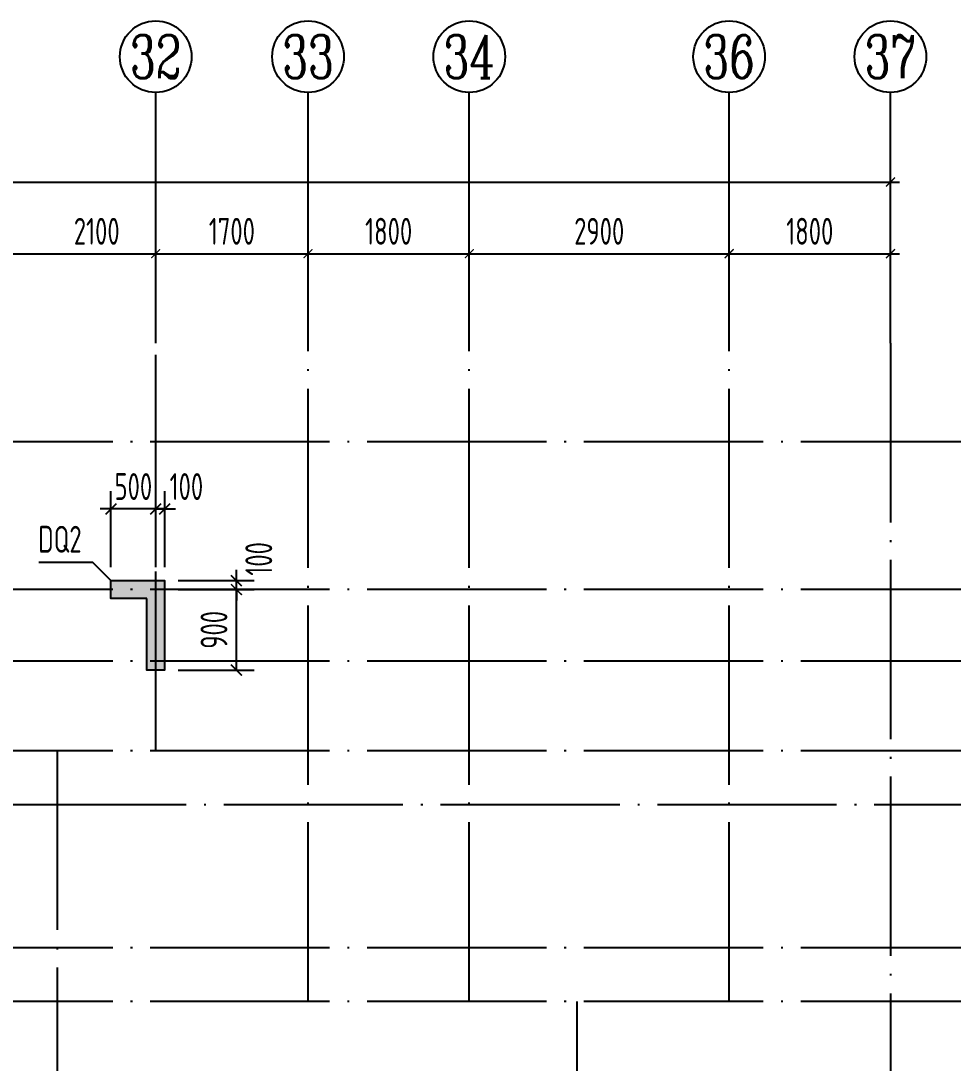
# Model space of a CAD drawing. Extents: x -668857 to 143095, y -247466 to 228182.
# Drawn here: x -286481 to -276076, y -70713 to -59074 of the extents above; entities that cross this region are included whole.
import ezdxf
from ezdxf.enums import TextEntityAlignment as Align

# ---------------------------------------------------------------- set-up
doc = ezdxf.new("R2010")
doc.units = 0
doc.header["$LTSCALE"] = 1000
doc.linetypes.add('DOTE', pattern=[2.42, 2, -0.2, 0.02, -0.2])
doc.layers.get('0').update_dxf_attribs({"linetype": 'CONTINUOUS'})
doc.layers.get('DEFPOINTS').update_dxf_attribs({"linetype": 'CONTINUOUS'})
for name, color, linetype in [('A-AXIS', 1, 'CONTINUOUS'), ('A-DOTE', 10, 'DOTE'), ('AXIS_NUM', 7, 'CONTINUOUS'), ('S-Q墙实线', 6, 'CONTINUOUS'), ('S-Q墙标注', 3, 'CONTINUOUS'), ('S-X详图填充', 252, 'CONTINUOUS'), ('S-X详图实线', 4, 'CONTINUOUS'), ('S-Y一般标注', 3, 'CONTINUOUS'), ('S-Z柱编号', 6, 'CONTINUOUS')]:
    doc.layers.add(name, color=color, linetype=linetype)
doc.styles.add('TSSD_Axis', font='complex.shx', dxfattribs={"width": 0.7, "bigfont": 'hztxt.shx'})
doc.styles.add('TSSD_DIMENSION', font='Tssdeng.shx', dxfattribs={"width": 0.7, "bigfont": 'tssdchn.shx'})
doc.styles.add('TSSD_REIN', font='tssdeng.shx', dxfattribs={"width": 0.7, "height": 300, "bigfont": 'tssdchn.shx'})
doc.styles.add('结构文字', font='zstxt.shx', dxfattribs={"width": 0.7, "bigfont": 'zshz.shx'})
doc.dimstyles.new('STRUCK', dxfattribs={"dimtxt": 400, "dimasz": 121, "dimexe": 200, "dimexo": 150, "dimgap": 115, "dimtad": 1, "dimdec": 0, "dimdsep": 46, "dimtxsty": '结构文字', "dimblk": 'ARCHTICK', "dimcen": 400, "dimclrd": 3, "dimclre": 3, "dimclrt": 7, "dimadec": 0, "dimazin": 0, "dimtfac": 1, "dimtdec": 0, "dimtix": 1, "dimtmove": 2, "dimatfit": 3, "dimldrblk": '_DIMX', "dimfxl": 0, "dimtolj": 1, "dimtzin": 0, "dimarcsym": 0})
doc.dimstyles.new('TSSD_100_100', dxfattribs={"dimtxt": 300, "dimasz": 100, "dimexe": 100, "dimexo": 250, "dimgap": 100, "dimtad": 1, "dimdec": 0, "dimzin": 0, "dimdsep": 46, "dimtxsty": 'TSSD_DIMENSION', "dimblk": 'ARCHTICK', "dimcen": 0, "dimdle": 100, "dimclrt": 7, "dimadec": 0, "dimazin": 0, "dimtfac": 1, "dimtdec": 0, "dimtix": 1, "dimtmove": 2, "dimatfit": 3, "dimldrblk": 'ARCHTICK', "dimfxl": 0, "dimtolj": 1, "dimtzin": 0, "dimarcsym": 0})

# ---------------------------------------------------------------- blocks, each defined once
blk = doc.blocks.new('ts_axno')
at = {"color": 0, "linetype": 'ByBlock', "lineweight": -2}
blk.add_circle((0, 0), 0.5, dxfattribs=at)
at = {"color": 0, "linetype": 'ByBlock', "lineweight": -2, "style": 'TSSD_Axis', "width": 0.7}
blk.add_attdef('A', text='', height=0.6, dxfattribs=at).set_placement((0, 0), align=Align.MIDDLE_CENTER)
blk = doc.blocks.new('_ArchTick')
at = {"color": 0, "linetype": 'ByBlock', "const_width": 0.15}
blk.add_lwpolyline([(-0.5, -0.5), (0.5, 0.5)], dxfattribs=at)
blk = doc.blocks.new('*D114')
at = {"layer": 'DEFPOINTS', "color": 0}
for p in [(46400, 19250), (44300, 18250), (46400, 18250)]:
    blk.add_point(p, dxfattribs=at)
at = {"layer": 'S-Y一般标注', "color": 0, "lineweight": -2}
for p, q in [((44300, 18500), (44300, 19350)), ((46400, 18500), (46400, 19350)), ((44200, 19250), (46500, 19250))]:
    blk.add_line(p, q, dxfattribs=at)
at = {"layer": 'S-Y一般标注', "color": 0, "lineweight": -2, "xscale": 100, "yscale": 100, "zscale": 100, "rotation": 180}
blk.add_blockref('_ArchTick', (44300, 19250), dxfattribs=at)
at = {"layer": 'S-Y一般标注', "color": 0, "lineweight": -2, "xscale": 100, "yscale": 100, "zscale": 100}
blk.add_blockref('_ArchTick', (46400, 19250), dxfattribs=at)
at = {"layer": 'S-Y一般标注', "color": 7, "insert": (45742, 19500), "char_height": 300, "attachment_point": 5, "style": 'TSSD_DIMENSION'}
blk.add_mtext('\\A1;2100', dxfattribs=at)
blk = doc.blocks.new('*D115')
at = {"layer": 'DEFPOINTS', "color": 0}
for p in [(48100, 19250), (46400, 18250), (48100, 18250)]:
    blk.add_point(p, dxfattribs=at)
at = {"layer": 'S-Y一般标注', "color": 0, "lineweight": -2}
for p, q in [((46400, 18500), (46400, 19350)), ((48100, 18500), (48100, 19350)), ((46300, 19250), (48200, 19250))]:
    blk.add_line(p, q, dxfattribs=at)
at = {"layer": 'S-Y一般标注', "color": 0, "lineweight": -2, "xscale": 100, "yscale": 100, "zscale": 100, "rotation": 180}
blk.add_blockref('_ArchTick', (46400, 19250), dxfattribs=at)
at = {"layer": 'S-Y一般标注', "color": 0, "lineweight": -2, "xscale": 100, "yscale": 100, "zscale": 100}
blk.add_blockref('_ArchTick', (48100, 19250), dxfattribs=at)
at = {"layer": 'S-Y一般标注', "color": 7, "insert": (47250, 19500), "char_height": 300, "attachment_point": 5, "style": 'TSSD_DIMENSION'}
blk.add_mtext('\\A1;1700', dxfattribs=at)
blk = doc.blocks.new('*D116')
at = {"layer": 'DEFPOINTS', "color": 0}
for p in [(49900, 19250), (48100, 18250), (49900, 18250)]:
    blk.add_point(p, dxfattribs=at)
at = {"layer": 'S-Y一般标注', "color": 0, "lineweight": -2}
for p, q in [((48100, 18500), (48100, 19350)), ((49900, 18500), (49900, 19350)), ((48000, 19250), (50000, 19250))]:
    blk.add_line(p, q, dxfattribs=at)
at = {"layer": 'S-Y一般标注', "color": 0, "lineweight": -2, "xscale": 100, "yscale": 100, "zscale": 100, "rotation": 180}
blk.add_blockref('_ArchTick', (48100, 19250), dxfattribs=at)
at = {"layer": 'S-Y一般标注', "color": 0, "lineweight": -2, "xscale": 100, "yscale": 100, "zscale": 100}
blk.add_blockref('_ArchTick', (49900, 19250), dxfattribs=at)
at = {"layer": 'S-Y一般标注', "color": 7, "insert": (49000, 19500), "char_height": 300, "attachment_point": 5, "style": 'TSSD_DIMENSION'}
blk.add_mtext('\\A1;1800', dxfattribs=at)
blk = doc.blocks.new('*D117')
at = {"layer": 'DEFPOINTS', "color": 0}
for p in [(52800, 19250), (49900, 18250), (52800, 18250)]:
    blk.add_point(p, dxfattribs=at)
at = {"layer": 'S-Y一般标注', "color": 0, "lineweight": -2}
for p, q in [((49900, 18500), (49900, 19350)), ((52800, 18500), (52800, 19350)), ((49800, 19250), (52900, 19250))]:
    blk.add_line(p, q, dxfattribs=at)
at = {"layer": 'S-Y一般标注', "color": 0, "lineweight": -2, "xscale": 100, "yscale": 100, "zscale": 100, "rotation": 180}
blk.add_blockref('_ArchTick', (49900, 19250), dxfattribs=at)
at = {"layer": 'S-Y一般标注', "color": 0, "lineweight": -2, "xscale": 100, "yscale": 100, "zscale": 100}
blk.add_blockref('_ArchTick', (52800, 19250), dxfattribs=at)
at = {"layer": 'S-Y一般标注', "color": 7, "insert": (51350, 19500), "char_height": 300, "attachment_point": 5, "style": 'TSSD_DIMENSION'}
blk.add_mtext('\\A1;2900', dxfattribs=at)
blk = doc.blocks.new('*D118')
at = {"layer": 'DEFPOINTS', "color": 0}
for p in [(54600, 19250), (52800, 18250), (54600, 18250)]:
    blk.add_point(p, dxfattribs=at)
at = {"layer": 'S-Y一般标注', "color": 0, "lineweight": -2}
for p, q in [((52800, 18500), (52800, 19350)), ((54600, 18500), (54600, 19350)), ((52700, 19250), (54700, 19250))]:
    blk.add_line(p, q, dxfattribs=at)
at = {"layer": 'S-Y一般标注', "color": 0, "lineweight": -2, "xscale": 100, "yscale": 100, "zscale": 100, "rotation": 180}
blk.add_blockref('_ArchTick', (52800, 19250), dxfattribs=at)
at = {"layer": 'S-Y一般标注', "color": 0, "lineweight": -2, "xscale": 100, "yscale": 100, "zscale": 100}
blk.add_blockref('_ArchTick', (54600, 19250), dxfattribs=at)
at = {"layer": 'S-Y一般标注', "color": 7, "insert": (53700, 19500), "char_height": 300, "attachment_point": 5, "style": 'TSSD_DIMENSION'}
blk.add_mtext('\\A1;1800', dxfattribs=at)
blk = doc.blocks.new('*D119')
at = {"layer": 'DEFPOINTS', "color": 0}
for p in [(54600, 20050), (4600, 18250), (54600, 18250)]:
    blk.add_point(p, dxfattribs=at)
at = {"layer": 'S-Y一般标注', "color": 0, "lineweight": -2}
for p, q in [((4600, 18500), (4600, 20150)), ((54600, 18500), (54600, 20150)), ((4500, 20050), (54700, 20050))]:
    blk.add_line(p, q, dxfattribs=at)
at = {"layer": 'S-Y一般标注', "color": 0, "lineweight": -2, "xscale": 100, "yscale": 100, "zscale": 100, "rotation": 180}
blk.add_blockref('_ArchTick', (4600, 20050), dxfattribs=at)
at = {"layer": 'S-Y一般标注', "color": 0, "lineweight": -2, "xscale": 100, "yscale": 100, "zscale": 100}
blk.add_blockref('_ArchTick', (54600, 20050), dxfattribs=at)
at = {"layer": 'S-Y一般标注', "color": 7, "insert": (29600, 20300), "char_height": 300, "attachment_point": 5, "style": 'TSSD_DIMENSION'}
blk.add_mtext('\\A1;50000', dxfattribs=at)
blk = doc.blocks.new('*D1983')
at = {"layer": 'DEFPOINTS', "color": 0}
for p in [(-284876, -65424), (-284076, -65424), (-284876, -66324)]:
    blk.add_point(p, dxfattribs=at)
at = {"layer": 'S-Q墙标注', "color": 3, "lineweight": -2}
for p, q in [((-284726, -65424), (-283876, -65424)), ((-284076, -66324), (-284076, -65424)), ((-284726, -66324), (-283876, -66324))]:
    blk.add_line(p, q, dxfattribs=at)
at = {"layer": 'S-Q墙标注', "color": 3, "lineweight": -2, "xscale": 121, "yscale": 121, "zscale": 121}
for p, rotation in [((-284076, -65424), 90), ((-284076, -66324), 270)]:
    blk.add_blockref('_ArchTick', p, dxfattribs=dict(at, rotation=rotation))
at = {"layer": 'S-Q墙标注', "color": 7, "insert": (-284326, -65874), "char_height": 300, "attachment_point": 5, "rotation": 90, "style": 'TSSD_REIN'}
blk.add_mtext('\\A1;900', dxfattribs=at)
blk = doc.blocks.new('_DIMX')
blk.add_line((-150, 0), (150, 0))
at = {"const_width": 50}
blk.add_lwpolyline([(-70, -70), (70, 70)], dxfattribs=at)
blk = doc.blocks.new('*D1984')
at = {"layer": 'DEFPOINTS', "color": 0}
for p in [(-284876, -65324), (-284076, -65324), (-284876, -65424)]:
    blk.add_point(p, dxfattribs=at)
at = {"layer": 'S-Q墙标注', "color": 3, "lineweight": -2}
for p, q in [((-284076, -65324), (-284076, -65203)), ((-284726, -65324), (-283876, -65324)), ((-284076, -65424), (-284076, -65324)), ((-284726, -65424), (-283876, -65424)), ((-284076, -65424), (-284076, -65545))]:
    blk.add_line(p, q, dxfattribs=at)
at = {"layer": 'S-Q墙标注', "color": 3, "lineweight": -2, "xscale": 121, "yscale": 121, "zscale": 121}
for p, rotation in [((-284076, -65324), 270), ((-284076, -65424), 90)]:
    blk.add_blockref('_ArchTick', p, dxfattribs=dict(at, rotation=rotation))
at = {"layer": 'S-Q墙标注', "color": 7, "insert": (-283826, -65082), "char_height": 300, "attachment_point": 5, "rotation": 90, "style": 'TSSD_REIN'}
blk.add_mtext('\\A1;100', dxfattribs=at)
blk = doc.blocks.new('*D1985')
at = {"layer": 'DEFPOINTS', "color": 0}
for p in [(-284976, -64524), (-284976, -65324), (-284876, -65324)]:
    blk.add_point(p, dxfattribs=at)
at = {"layer": 'S-Q墙标注', "color": 3, "lineweight": -2}
for p, q in [((-284976, -65174), (-284976, -64324)), ((-284876, -65174), (-284876, -64324)), ((-284976, -64524), (-285097, -64524)), ((-284876, -64524), (-284976, -64524)), ((-284876, -64524), (-284755, -64524))]:
    blk.add_line(p, q, dxfattribs=at)
at = {"layer": 'S-Q墙标注', "color": 3, "lineweight": -2, "xscale": 121, "yscale": 121, "zscale": 121}
blk.add_blockref('_ArchTick', (-284976, -64524), dxfattribs=at)
at = {"layer": 'S-Q墙标注', "color": 3, "lineweight": -2, "xscale": 121, "yscale": 121, "zscale": 121, "rotation": 180}
blk.add_blockref('_ArchTick', (-284876, -64524), dxfattribs=at)
at = {"layer": 'S-Q墙标注', "color": 7, "insert": (-284634, -64274), "char_height": 300, "attachment_point": 5, "style": 'TSSD_REIN'}
blk.add_mtext('\\A1;100', dxfattribs=at)
blk = doc.blocks.new('*D1986')
at = {"layer": 'DEFPOINTS', "color": 0}
for p in [(-285476, -64524), (-285476, -65324), (-284976, -65324)]:
    blk.add_point(p, dxfattribs=at)
at = {"layer": 'S-Q墙标注', "color": 3, "lineweight": -2}
for p, q in [((-285476, -65174), (-285476, -64324)), ((-284976, -65174), (-284976, -64324)), ((-285476, -64524), (-285597, -64524)), ((-284976, -64524), (-285476, -64524)), ((-284976, -64524), (-284855, -64524))]:
    blk.add_line(p, q, dxfattribs=at)
at = {"layer": 'S-Q墙标注', "color": 3, "lineweight": -2, "xscale": 121, "yscale": 121, "zscale": 121}
blk.add_blockref('_ArchTick', (-285476, -64524), dxfattribs=at)
at = {"layer": 'S-Q墙标注', "color": 3, "lineweight": -2, "xscale": 121, "yscale": 121, "zscale": 121, "rotation": 180}
blk.add_blockref('_ArchTick', (-284976, -64524), dxfattribs=at)
at = {"layer": 'S-Q墙标注', "color": 7, "insert": (-285226, -64274), "char_height": 300, "attachment_point": 5, "style": 'TSSD_REIN'}
blk.add_mtext('\\A1;500', dxfattribs=at)
blk = doc.blocks.new('20210726.16395156')
at = {"layer": 'A-AXIS'}
for p, q in [((46400, 18249.9), (46400, 21049.9)), ((48100, 18249.9), (48100, 21049.9)), ((49900, 18249.9), (49900, 21049.9)), ((52800, 18249.9), (52800, 21049.9)), ((54600, 18249.9), (54600, 21049.9))]:
    blk.add_line(p, q, dxfattribs=at)
at = {"layer": 'A-DOTE'}
for p, q in [((46400, 13700), (46400, 18249.9)), ((48100, 10900), (48100, 18249.9)), ((49900, 10900), (49900, 18249.9)), ((52800, 10900), (52800, 18249.9)), ((54600, 18249.9), (54600, 3600)), ((55600, 17150), (3600, 17150)), ((55600, 15500), (3600, 15500)), ((55600, 14700), (3600, 14700)), ((55600, 13700), (3600, 13700)), ((45299.8, 13700), (45300, 3600)), ((3600, 13100.3), (55600, 13100.3)), ((55600, 11500), (3600, 11500)), ((55600, 10900), (3600, 10900)), ((51100, 10900), (51100, 3600))]:
    blk.add_line(p, q, dxfattribs=at)
at = {"layer": 'A-AXIS'}
ref = blk.add_blockref('ts_axno', (46400, 21449.9), dxfattribs=dict(at, xscale=800, yscale=800, zscale=800))
ref.add_attrib('19', '32', dxfattribs={"layer": 'AXIS_NUM', "height": 480, "style": 'TSSD_Axis', "width": 0.7}).set_placement((46400, 21449.9), align=Align.MIDDLE_CENTER)
ref = blk.add_blockref('ts_axno', (48100, 21449.9), dxfattribs=dict(at, xscale=800, yscale=800, zscale=800))
ref.add_attrib('20', '33', dxfattribs={"layer": 'AXIS_NUM', "height": 480, "style": 'TSSD_Axis', "width": 0.7}).set_placement((48100, 21449.9), align=Align.MIDDLE_CENTER)
ref = blk.add_blockref('ts_axno', (49900, 21449.9), dxfattribs=dict(at, xscale=800, yscale=800, zscale=800))
ref.add_attrib('21', '34', dxfattribs={"layer": 'AXIS_NUM', "height": 480, "style": 'TSSD_Axis', "width": 0.7}).set_placement((49900, 21449.9), align=Align.MIDDLE_CENTER)
ref = blk.add_blockref('ts_axno', (52800, 21449.9), dxfattribs=dict(at, xscale=800, yscale=800, zscale=800))
ref.add_attrib('22', '36', dxfattribs={"layer": 'AXIS_NUM', "height": 480, "style": 'TSSD_Axis', "width": 0.7}).set_placement((52800, 21449.9), align=Align.MIDDLE_CENTER)
ref = blk.add_blockref('ts_axno', (54600, 21449.9), dxfattribs=dict(at, xscale=800, yscale=800, zscale=800))
ref.add_attrib('23', '37', dxfattribs={"layer": 'AXIS_NUM', "height": 480, "style": 'TSSD_Axis', "width": 0.7}).set_placement((54600, 21449.9), align=Align.MIDDLE_CENTER)
at = {"layer": 'S-Y一般标注'}
for base, p1, p2, picture, middle in [((54600, 20049.9), (4600, 18249.9), (54600, 18249.9), '*D119', (29600, 20299.9)), ((48100, 19249.9), (46400, 18249.9), (48100, 18249.9), '*D115', (47250, 19499.9)), ((49900, 19249.9), (48100, 18249.9), (49900, 18249.9), '*D116', (49000, 19499.9)), ((52800, 19249.9), (49900, 18249.9), (52800, 18249.9), '*D117', (51350, 19499.9)), ((54600, 19249.9), (52800, 18249.9), (54600, 18249.9), '*D118', (53700, 19499.9))]:
    dim = blk.add_linear_dim(base=base, p1=p1, p2=p2, dimstyle='TSSD_100_100', dxfattribs=at)
    dim.commit()
    dim.dimension.update_dxf_attribs({"geometry": picture, "text_midpoint": middle})
dim = blk.add_linear_dim(base=(46400, 19249.9), p1=(44300, 18249.9), p2=(46400, 18249.9), dimstyle='TSSD_100_100', dxfattribs=at)
dim.commit()
dim.dimension.update_dxf_attribs({"geometry": '*D114', "text_midpoint": (45741.9, 19499.9), "dimtype": 160})

msp = doc.modelspace()

# ---------------------------------------------------------------- hatches: boundary and pattern name
at = {"layer": 'S-X详图填充'}
h = msp.add_hatch(color=256, dxfattribs=at)
h.dxf.hatch_style = 1
h.paths.add_polyline_path([(-285076.34, -65523.57), (-285476.26, -65523.57), (-285476.26, -65323.57), (-284876.34, -65323.57), (-284876.34, -66323.57), (-285076.34, -66323.57)])

# ---------------------------------------------------------------- linework, layer by layer
at = {"layer": 'S-Q墙实线'}
msp.add_lwpolyline([(-285076.34, -65523.57), (-285476.26, -65523.57), (-285476.26, -65323.57), (-284876.34, -65323.57), (-284876.34, -66323.57), (-285076.34, -66323.57)], close=True, dxfattribs=at)
at = {"layer": 'S-X详图实线'}
msp.add_lwpolyline([(-285076.34, -65523.57), (-285476.26, -65523.57), (-285476.26, -65323.57), (-284876.34, -65323.57), (-284876.34, -66323.57), (-285076.34, -66323.57), (-285076.34, -65523.57)], close=True, dxfattribs=at)
at = {"layer": 'S-Z柱编号', "color": 7}
msp.add_lwpolyline([(-285476.26, -65323.57), (-285676.26, -65123.57), (-286282.05, -65123.57)], dxfattribs=at)

# ---------------------------------------------------------------- block references
at = {"layer": 'A-DOTE'}
msp.add_blockref('20210726.16395156', (-331376.34, -80923.62), dxfattribs=at)

# ---------------------------------------------------------------- texts
at = {"layer": 'S-Z柱编号', "color": 7, "style": 'TSSD_REIN', "width": 0.7}
msp.add_text('DQ2', height=300, dxfattribs=at).set_placement((-286287.54, -65102.74), align=Align.BOTTOM_LEFT)

# ---------------------------------------------------------------- dimensions: what is measured, and where the dimension line sits
at = {"layer": 'S-Q墙标注'}
for base, p1, p2, angle, picture, middle in [((-285476.26, -64523.57), (-284976.34, -65323.57), (-285476.26, -65323.57), 180, '*D1986', (-285226.3, -64273.57)), ((-284076.34, -65423.57), (-284876.34, -66323.57), (-284876.34, -65423.57), 90, '*D1983', (-284326.34, -65873.57))]:
    dim = msp.add_linear_dim(base=base, p1=p1, p2=p2, angle=angle, dimstyle='STRUCK', override={"dimtxt": 300, "dimgap": 100, "dimtxsty": 'TSSD_REIN'}, dxfattribs=at)
    dim.commit()
    dim.dimension.update_dxf_attribs({"geometry": picture, "text_midpoint": middle})
for base, p1, p2, angle, picture, middle in [((-284976.34, -64523.57), (-284876.34, -65323.57), (-284976.34, -65323.57), 180, '*D1985', (-284634.42, -64273.57)), ((-284076.34, -65323.57), (-284876.34, -65423.57), (-284876.34, -65323.57), 90, '*D1984', (-283826.34, -65081.65))]:
    dim = msp.add_linear_dim(base=base, p1=p1, p2=p2, angle=angle, dimstyle='STRUCK', override={"dimtxt": 300, "dimgap": 100, "dimtxsty": 'TSSD_REIN'}, dxfattribs=at)
    dim.commit()
    dim.dimension.update_dxf_attribs({"geometry": picture, "text_midpoint": middle, "dimtype": 160})

doc.saveas('drawing.dxf')
